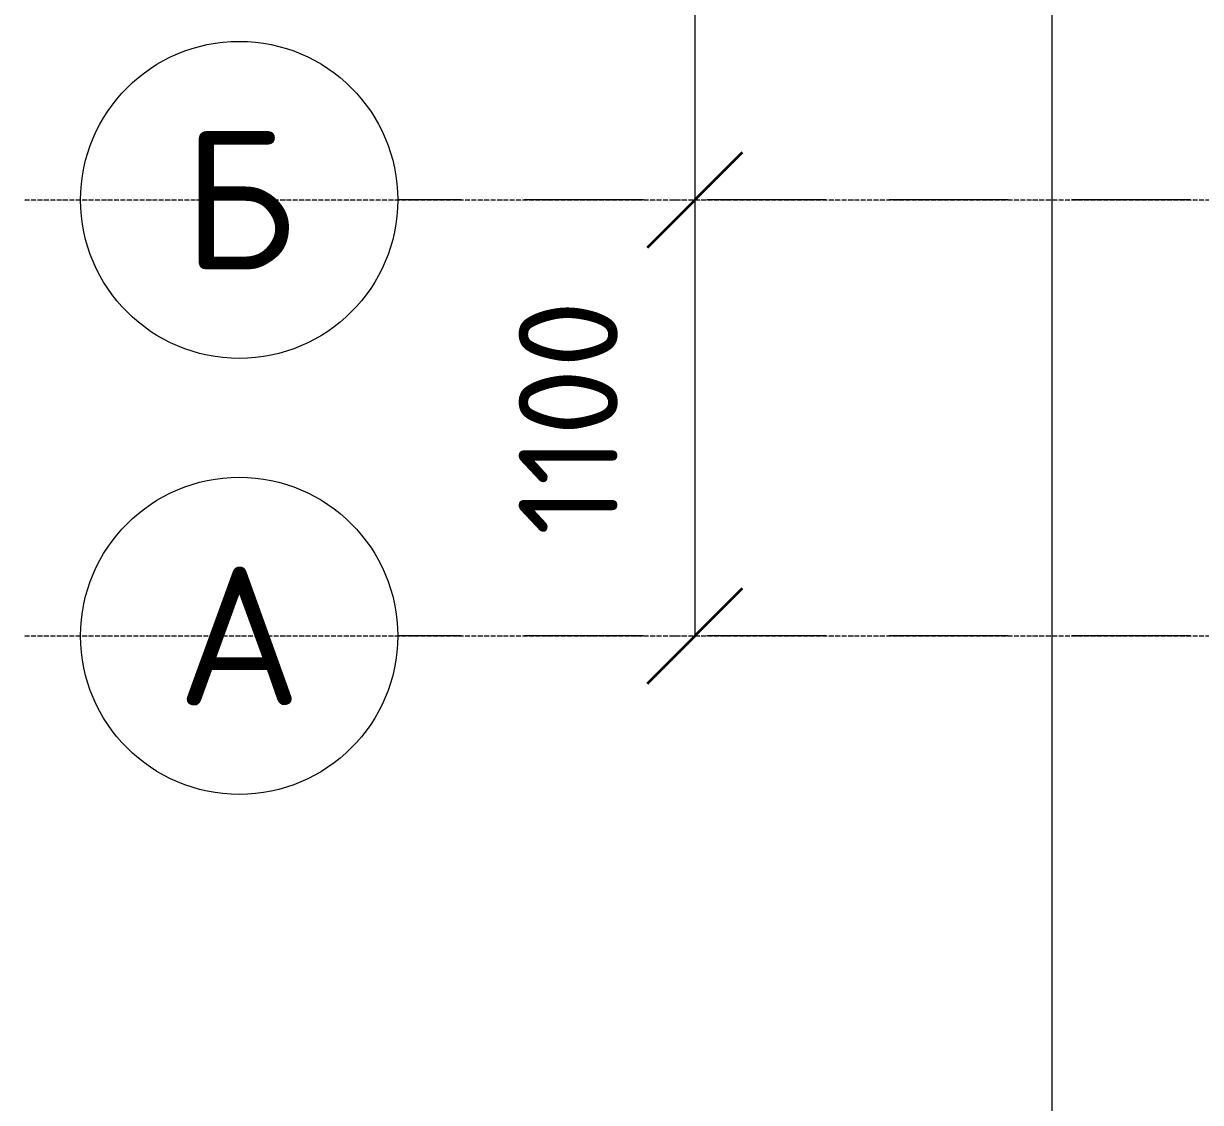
# Model space of a CAD drawing. Header units: millimetres. Extents: x -5016 to 22834, y -6019 to 18943.
# Drawn here: x -3344 to -375, y -1177 to 1545 of the extents above; entities that cross this region are included whole.
import ezdxf
from ezdxf.enums import TextEntityAlignment as Align

# ---------------------------------------------------------------- set-up
doc = ezdxf.new("R2010")
doc.units = ezdxf.units.MM
doc.linetypes.add('ОВ_ШП', pattern=[460, 300, -80, 0, -80])
doc.linetypes.add('Осевая 12-2-2', pattern=[16, 12, -2, 0, -2])
for name, color, linetype, lineweight in [('A-FLOR', 9, 'Continuous', 13), ('S-GRID', 8, 'Continuous', 13), ('АР_подложка', 8, 'Continuous', 13), ('ОВ_размеры', 7, 'Continuous', 13)]:
    doc.layers.add(name, color=color, linetype=linetype, lineweight=lineweight)
doc.styles.add('GOST', font='isocpeur.ttf', dxfattribs={"width": 0.9})

# ---------------------------------------------------------------- blocks, each defined once
blk = doc.blocks.new('АР_План_2_этажа')
at = {"layer": 'A-FLOR'}
blk.add_line((1418.2, 22122.6), (1418.2, 3122.6), dxfattribs=at)
at = {"layer": 'S-GRID', "color": 251, "linetype": 'Осевая 12-2-2', "true_color": 0x646464}
for p, q in [((23375.6, 5772.6), (-1176.1, 5772.6)), ((23375.6, 4672.6), (-1176.1, 4672.6))]:
    blk.add_line(p, q, dxfattribs=at)

msp = doc.modelspace()

# ---------------------------------------------------------------- block references
at = {"layer": 'АР_подложка'}
msp.add_blockref('АР_План_2_этажа', (-2168, -4673), dxfattribs=at)

# ---------------------------------------------------------------- next in the draw order: linework, layer by layer
at = {"layer": 'ОВ_размеры'}
for points in [[(-1650, 1100), (-1650, 6300)], [(-1650, 0), (-1650, 1100)]]:
    msp.add_lwpolyline(points, dxfattribs=at)
at = {"layer": 'ОВ_размеры', "lineweight": 35}
for points in [[(-1770, 980), (-1530, 1220)], [(-1770, -120), (-1530, 120)]]:
    msp.add_lwpolyline(points, dxfattribs=at)
at = {"layer": 'ОВ_размеры', "linetype": 'ОВ_ШП'}
for points in [[(-400, 1100), (-2400, 1100)], [(-400, 0), (-2400, 0)]]:
    msp.add_lwpolyline(points, dxfattribs=at)
at = {"layer": 'ОВ_размеры'}
for centre in [(-2800, 1100), (-2800, 0)]:
    msp.add_circle(centre, 400, dxfattribs=at)

# ---------------------------------------------------------------- next in the draw order: texts
at = {"layer": 'ОВ_размеры', "style": 'GOST'}
for s, p in [('Б', (-2800, 1100)), ('А', (-2800, 0))]:
    msp.add_text(s, height=350, dxfattribs=at).set_placement(p, align=Align.MIDDLE_CENTER)
msp.add_text('1100', height=250, rotation=90, dxfattribs=at).set_placement((-1770, 550), align=Align.BOTTOM_CENTER)

doc.saveas('drawing.dxf')
